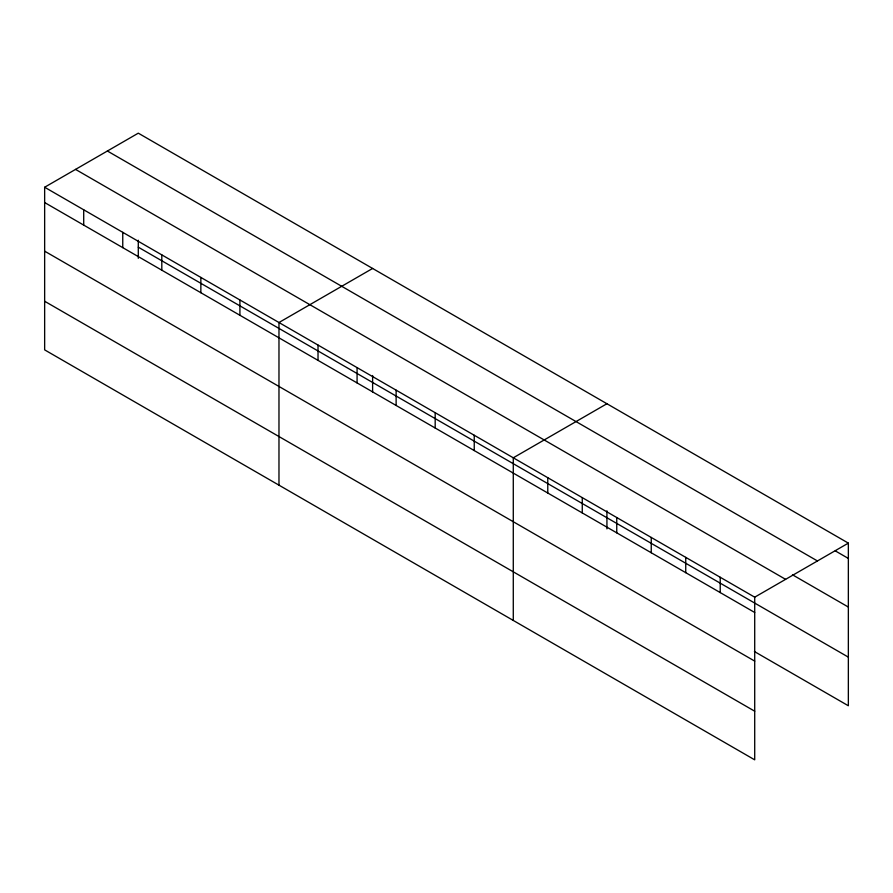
<?xml version="1.0" encoding="UTF-8"?>
<svg xmlns="http://www.w3.org/2000/svg" width="893" height="893" viewBox="0 0 893 893"><rect width="100%" height="100%" fill="white"/><g stroke="black" fill="none" stroke-linecap="round" stroke-linejoin="round"><path stroke-width="1.34" d="M754.708 661.11L754.708 597.183L44.65 187.24L44.65 349.877L754.708 759.831L754.708 661.11L44.65 251.167M754.395 651.522L848.35 705.76L848.35 543.123L138.292 133.169L44.65 187.24M372.615 268.458L278.973 322.518L278.973 485.167M606.927 403.736L513.285 457.808L513.285 620.445M754.708 597.183L848.35 543.123M835.268 550.869L848.35 558.426M107.394 151.017L817.452 560.96M792.459 574.779L848.35 607.05M75.548 169.402L785.606 579.345M138.292 247.194L848.35 657.136M44.65 202.544L754.708 612.486M44.65 301.254L754.708 711.208M720.216 577.269L720.216 592.584M685.735 557.366L685.735 572.67M651.243 537.452L651.243 552.756M616.75 517.538L616.75 532.842M606.927 510.807L606.927 528.868M582.269 497.624L582.269 512.928M547.777 477.71L547.777 493.025M474.239 435.259L474.239 450.563M435.181 412.711L435.181 428.015M396.124 390.163L396.124 405.467M372.615 375.518L372.615 392.206M357.077 367.615L357.077 382.918M318.02 345.066L318.02 360.37M239.916 299.97L239.916 315.285M200.858 277.422L200.858 292.737M161.812 254.885L161.812 270.188M138.292 240.239L138.292 258.311M122.754 232.336L122.754 247.64M83.708 209.788L83.708 225.092"/></g></svg>
